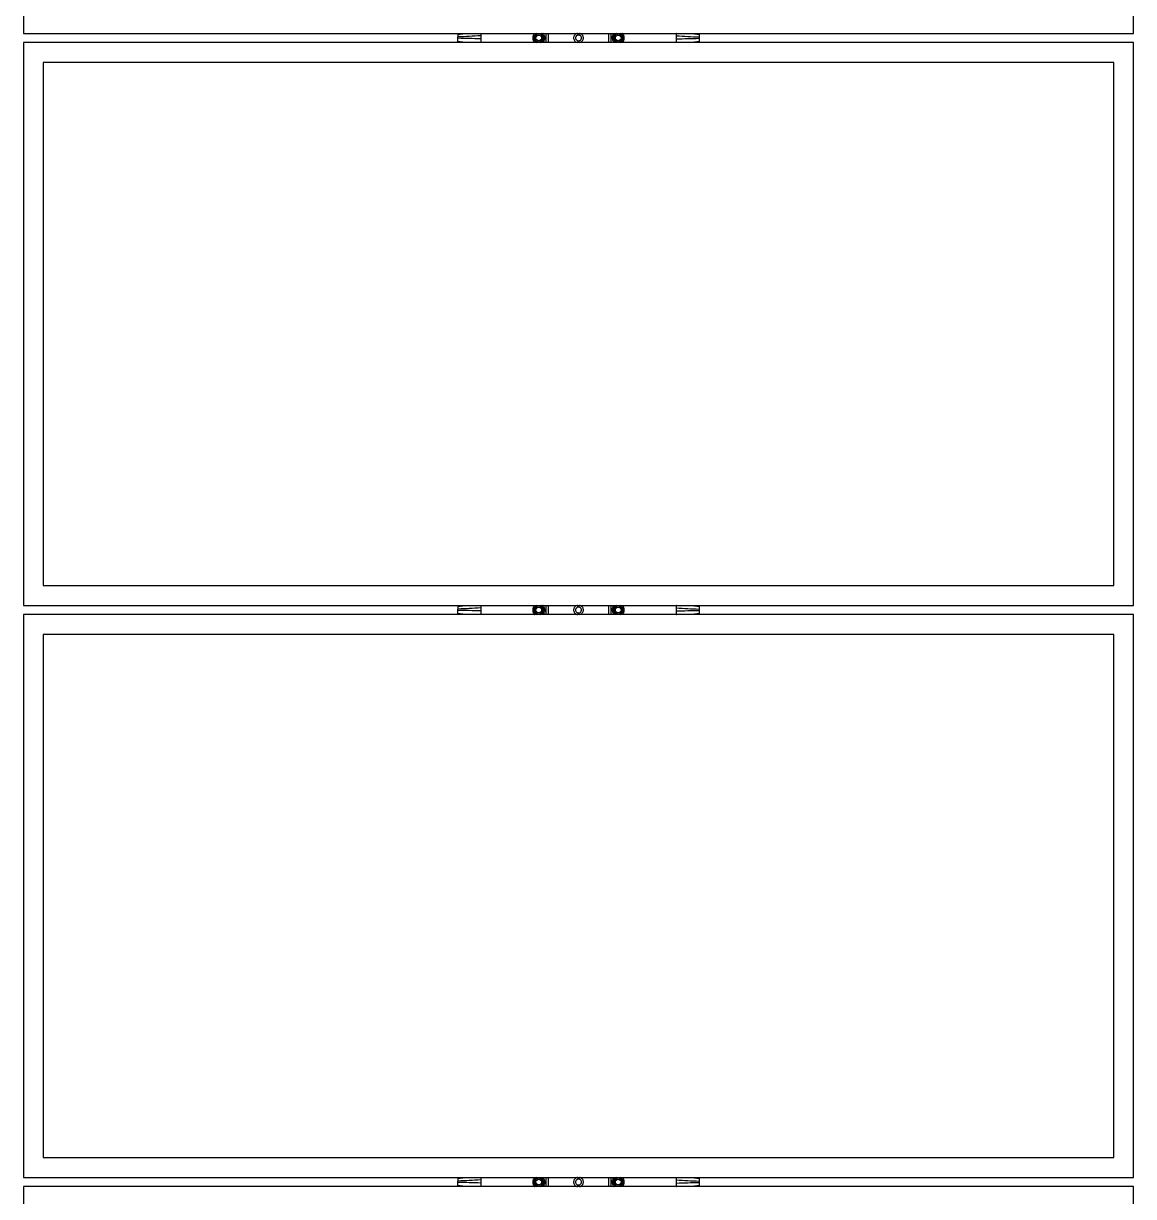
# Model space of a CAD drawing. Header units: inches. Extents: x -1851 to 6314, y -1304 to 4687.
# Drawn here: x -1610.6 to -1521.1, y 761.6 to 856.2 of the extents above; entities that cross this region are included whole.
import ezdxf

# ---------------------------------------------------------------- set-up
doc = ezdxf.new("R2010")
doc.units = ezdxf.units.IN
doc.header["$MEASUREMENT"] = 0
doc.layers.add('E-ARRY-TABL', color=9, linetype='Continuous')

msp = doc.modelspace()

# ---------------------------------------------------------------- linework, layer by layer
at = {"layer": 'E-ARRY-TABL'}
for p, q in [((-1610.63001, 900.83299), (-1610.63001, 855.42219)), ((-1521.09018, 855.42219), (-1521.09018, 900.83299)), ((-1610.63001, 855.42219), (-1521.09018, 855.42219)), ((-1575.58771, 855.34257), (-1575.00166, 855.42219)), ((-1569.39852, 855.41422), (-1569.38976, 855.42219)), ((-1569.02384, 855.42219), (-1568.89526, 855.34758)), ((-1568.88596, 855.42219), (-1568.85999, 855.40836)), ((-1562.98737, 855.41642), (-1562.98098, 855.42219)), ((-1556.71853, 855.42219), (-1556.13248, 855.34257)), ((-1610.63001, 854.68976), (-1610.63001, 809.27897)), ((-1521.09018, 854.68976), (-1610.63001, 854.68976)), ((-1575.00094, 854.68976), (-1575.58771, 854.76939)), ((-1568.73045, 854.69774), (-1568.73921, 854.68976)), ((-1562.83424, 854.68976), (-1562.86252, 854.70496)), ((-1562.69831, 854.68976), (-1562.82685, 854.7655)), ((-1562.32405, 854.69554), (-1562.33043, 854.68976)), ((-1556.13248, 854.76939), (-1556.71926, 854.68976)), ((-1521.09018, 809.27897), (-1521.09018, 854.68976)), ((-1609.02781, 853.08757), (-1609.02781, 810.88117)), ((-1522.69238, 853.08757), (-1609.02781, 853.08757)), ((-1522.69238, 810.88117), (-1522.69238, 853.08757)), ((-1609.02781, 810.88117), (-1522.69238, 810.88117)), ((-1610.63001, 809.27897), (-1521.09018, 809.27897)), ((-1575.58771, 809.19934), (-1575.00166, 809.27897)), ((-1569.39852, 809.271), (-1569.38976, 809.27897)), ((-1569.02384, 809.27897), (-1568.89526, 809.20436)), ((-1568.88596, 809.27897), (-1568.85999, 809.26513)), ((-1562.98737, 809.2732), (-1562.98098, 809.27897)), ((-1556.71853, 809.27897), (-1556.13248, 809.19934)), ((-1610.63001, 808.54654), (-1610.63001, 763.13575)), ((-1521.09018, 808.54654), (-1610.63001, 808.54654)), ((-1575.00094, 808.54654), (-1575.58771, 808.62617)), ((-1568.73045, 808.55451), (-1568.73921, 808.54654)), ((-1562.83424, 808.54654), (-1562.86252, 808.56174)), ((-1562.69831, 808.54654), (-1562.82685, 808.62228)), ((-1562.32405, 808.55231), (-1562.33043, 808.54654)), ((-1556.13248, 808.62617), (-1556.71926, 808.54654)), ((-1521.09018, 763.13575), (-1521.09018, 808.54654)), ((-1522.69238, 806.94434), (-1609.02781, 806.94434)), ((-1609.02781, 806.94434), (-1609.02781, 764.73794)), ((-1522.69238, 764.73794), (-1522.69238, 806.94434)), ((-1609.02781, 764.73794), (-1522.69238, 764.73794)), ((-1610.63001, 763.13575), (-1521.09018, 763.13575)), ((-1575.58771, 763.05612), (-1575.00166, 763.13575)), ((-1569.39852, 763.12777), (-1569.38976, 763.13575)), ((-1569.02384, 763.13575), (-1568.89526, 763.06114)), ((-1568.88596, 763.13575), (-1568.85999, 763.12191)), ((-1562.98737, 763.12998), (-1562.98098, 763.13575)), ((-1556.71853, 763.13575), (-1556.13248, 763.05612)), ((-1521.09018, 762.40332), (-1610.63001, 762.40332)), ((-1610.63001, 762.40332), (-1610.63001, 716.99253)), ((-1575.00094, 762.40332), (-1575.58771, 762.48294)), ((-1568.73045, 762.41129), (-1568.73921, 762.40332)), ((-1562.83424, 762.40332), (-1562.86252, 762.41852)), ((-1562.69831, 762.40332), (-1562.82685, 762.47906)), ((-1562.32405, 762.40909), (-1562.33043, 762.40332)), ((-1556.13248, 762.48294), (-1556.71926, 762.40332)), ((-1521.09018, 716.99253), (-1521.09018, 762.40332))]:
    msp.add_line(p, q, dxfattribs=at)
for centre, radius in [((-1569.06449, 855.05598), 0.24051), ((-1569.06449, 855.05598), 0.22889), ((-1562.65571, 855.05598), 0.24051), ((-1562.65571, 855.05598), 0.22889), ((-1569.06449, 808.91276), 0.24051), ((-1569.06449, 808.91276), 0.22889), ((-1562.65571, 808.91276), 0.24051), ((-1562.65571, 808.91276), 0.22889), ((-1569.06449, 762.76953), 0.24051), ((-1569.06449, 762.76953), 0.22889), ((-1562.65571, 762.76953), 0.24051), ((-1562.65571, 762.76953), 0.22889)]:
    msp.add_circle(centre, radius, dxfattribs=at)
for centre, radius, start, end in [((-1569.06449, 855.05598), 0.40742, 115.9892336, 244.0107664), ((-1569.06449, 855.05598), 0.48981, 132.9975613, 144.2475613), ((-1569.06449, 855.05598), 0.33715, 59.8725613, 119.8725613), ((-1569.06449, 855.05598), 0.40742, 295.9892336, 59.8725613), ((-1569.06449, 855.05598), 0.48981, 42.9975613, 48.3883908), ((-1569.06449, 855.05598), 0.48981, 31.7475613, 42.9975613), ((-1562.65571, 855.05598), 0.40742, 115.9892336, 239.4934959), ((-1562.65571, 855.05598), 0.48981, 132.6184959, 143.8684959), ((-1562.65571, 855.05598), 0.33715, 59.4934959, 119.4934959), ((-1562.65571, 855.05598), 0.40742, 295.9892336, 64.0107664), ((-1562.65571, 855.05598), 0.48981, 42.6184959, 48.3883908), ((-1562.65571, 855.05598), 0.48981, 31.3684959, 42.6184959), ((-1569.06449, 855.05598), 0.48981, 177.9975613, 189.2475613), ((-1569.06449, 855.05598), 0.48981, 166.7475613, 177.9975613), ((-1569.06449, 855.05598), 0.48981, 189.2475613, 200.4975613), ((-1569.06449, 855.05598), 0.48981, 155.4975613, 166.7475613), ((-1569.06449, 855.05598), 0.48981, 200.4975613, 211.7475613), ((-1569.06449, 855.05598), 0.48981, 144.2475613, 155.4975613), ((-1569.06449, 855.05598), 0.48981, 211.7475613, 222.9975613), ((-1569.06449, 855.05598), 0.48981, 222.9975613, 228.3883908), ((-1569.06449, 855.05598), 0.33715, 119.8725613, 179.8725613), ((-1569.06449, 855.05598), 0.33715, 179.8725613, 239.8725613), ((-1569.06449, 855.05598), 0.33715, 239.8725613, 299.8725613), ((-1569.06449, 855.05598), 0.33715, 299.8725613, 359.8725613), ((-1569.06449, 855.05598), 0.33715, 359.8725613, 59.8725613), ((-1569.06449, 855.05598), 0.48981, 312.9975613, 324.2475613), ((-1569.06449, 855.05598), 0.48981, 324.2475613, 335.4975613), ((-1569.06449, 855.05598), 0.48981, 20.4975613, 31.7475613), ((-1569.06449, 855.05598), 0.48981, 335.4975613, 346.7475613), ((-1569.06449, 855.05598), 0.48981, 9.2475613, 20.4975613), ((-1569.06449, 855.05598), 0.48981, 346.7475613, 357.9975613), ((-1569.06449, 855.05598), 0.48981, 357.9975613, 9.2475613), ((-1562.65571, 855.05598), 0.48981, 177.6184959, 188.8684959), ((-1562.65571, 855.05598), 0.48981, 166.3684959, 177.6184959), ((-1562.65571, 855.05598), 0.48981, 188.8684959, 200.1184959), ((-1562.65571, 855.05598), 0.48981, 155.1184959, 166.3684959), ((-1562.65571, 855.05598), 0.48981, 200.1184959, 211.3684959), ((-1562.65571, 855.05598), 0.48981, 143.8684959, 155.1184959), ((-1562.65571, 855.05598), 0.48981, 211.3684959, 222.6184959), ((-1562.65571, 855.05598), 0.48981, 222.6184959, 228.3883908), ((-1562.65571, 855.05598), 0.33715, 179.4934959, 239.4934959), ((-1562.65571, 855.05598), 0.33715, 119.4934959, 179.4934959), ((-1562.65571, 855.05598), 0.33715, 239.4934959, 299.4934959), ((-1562.65571, 855.05598), 0.33715, 299.4934959, 359.4934959), ((-1562.65571, 855.05598), 0.33715, 359.4934959, 59.4934959), ((-1562.65571, 855.05598), 0.48981, 312.6184959, 323.8684959), ((-1562.65571, 855.05598), 0.48981, 323.8684959, 335.1184959), ((-1562.65571, 855.05598), 0.48981, 20.1184959, 31.3684959), ((-1562.65571, 855.05598), 0.48981, 335.1184959, 346.3684959), ((-1562.65571, 855.05598), 0.48981, 8.8684959, 20.1184959), ((-1562.65571, 855.05598), 0.48981, 346.3684959, 357.6184959), ((-1562.65571, 855.05598), 0.48981, 357.6184959, 8.8684959), ((-1569.06449, 808.91276), 0.48981, 166.7475613, 177.9975613), ((-1569.06449, 808.91276), 0.48981, 155.4975613, 166.7475613), ((-1569.06449, 808.91276), 0.48981, 144.2475613, 155.4975613), ((-1569.06449, 808.91276), 0.40742, 115.9892336, 244.0107664), ((-1569.06449, 808.91276), 0.48981, 132.9975613, 144.2475613), ((-1569.06449, 808.91276), 0.33715, 119.8725613, 179.8725613), ((-1569.06449, 808.91276), 0.33715, 59.8725613, 119.8725613), ((-1569.06449, 808.91276), 0.33715, 359.8725613, 59.8725613), ((-1569.06449, 808.91276), 0.40742, 295.9892336, 59.8725613), ((-1569.06449, 808.91276), 0.48981, 42.9975613, 48.3883908), ((-1569.06449, 808.91276), 0.48981, 31.7475613, 42.9975613), ((-1569.06449, 808.91276), 0.48981, 20.4975613, 31.7475613), ((-1569.06449, 808.91276), 0.48981, 9.2475613, 20.4975613), ((-1562.65571, 808.91276), 0.48981, 166.3684959, 177.6184959), ((-1562.65571, 808.91276), 0.48981, 155.1184959, 166.3684959), ((-1562.65571, 808.91276), 0.48981, 143.8684959, 155.1184959), ((-1562.65571, 808.91276), 0.40742, 115.9892336, 239.4934959), ((-1562.65571, 808.91276), 0.48981, 132.6184959, 143.8684959), ((-1562.65571, 808.91276), 0.33715, 119.4934959, 179.4934959), ((-1562.65571, 808.91276), 0.33715, 59.4934959, 119.4934959), ((-1562.65571, 808.91276), 0.33715, 359.4934959, 59.4934959), ((-1562.65571, 808.91276), 0.40742, 295.9892336, 64.0107664), ((-1562.65571, 808.91276), 0.48981, 42.6184959, 48.3883908), ((-1562.65571, 808.91276), 0.48981, 31.3684959, 42.6184959), ((-1562.65571, 808.91276), 0.48981, 20.1184959, 31.3684959), ((-1562.65571, 808.91276), 0.48981, 8.8684959, 20.1184959), ((-1569.06449, 808.91276), 0.48981, 177.9975613, 189.2475613), ((-1569.06449, 808.91276), 0.48981, 189.2475613, 200.4975613), ((-1569.06449, 808.91276), 0.48981, 200.4975613, 211.7475613), ((-1569.06449, 808.91276), 0.48981, 211.7475613, 222.9975613), ((-1569.06449, 808.91276), 0.48981, 222.9975613, 228.3883908), ((-1569.06449, 808.91276), 0.33715, 179.8725613, 239.8725613), ((-1569.06449, 808.91276), 0.33715, 239.8725613, 299.8725613), ((-1569.06449, 808.91276), 0.33715, 299.8725613, 359.8725613), ((-1569.06449, 808.91276), 0.48981, 312.9975613, 324.2475613), ((-1569.06449, 808.91276), 0.48981, 324.2475613, 335.4975613), ((-1569.06449, 808.91276), 0.48981, 335.4975613, 346.7475613), ((-1569.06449, 808.91276), 0.48981, 346.7475613, 357.9975613), ((-1569.06449, 808.91276), 0.48981, 357.9975613, 9.2475613), ((-1562.65571, 808.91276), 0.48981, 177.6184959, 188.8684959), ((-1562.65571, 808.91276), 0.48981, 188.8684959, 200.1184959), ((-1562.65571, 808.91276), 0.48981, 200.1184959, 211.3684959), ((-1562.65571, 808.91276), 0.48981, 211.3684959, 222.6184959), ((-1562.65571, 808.91276), 0.48981, 222.6184959, 228.3883908), ((-1562.65571, 808.91276), 0.33715, 179.4934959, 239.4934959), ((-1562.65571, 808.91276), 0.33715, 239.4934959, 299.4934959), ((-1562.65571, 808.91276), 0.33715, 299.4934959, 359.4934959), ((-1562.65571, 808.91276), 0.48981, 312.6184959, 323.8684959), ((-1562.65571, 808.91276), 0.48981, 323.8684959, 335.1184959), ((-1562.65571, 808.91276), 0.48981, 335.1184959, 346.3684959), ((-1562.65571, 808.91276), 0.48981, 346.3684959, 357.6184959), ((-1562.65571, 808.91276), 0.48981, 357.6184959, 8.8684959), ((-1569.06449, 762.76953), 0.48981, 177.9975613, 189.2475613), ((-1569.06449, 762.76953), 0.48981, 166.7475613, 177.9975613), ((-1569.06449, 762.76953), 0.48981, 189.2475613, 200.4975613), ((-1569.06449, 762.76953), 0.48981, 155.4975613, 166.7475613), ((-1569.06449, 762.76953), 0.48981, 144.2475613, 155.4975613), ((-1569.06449, 762.76953), 0.40742, 115.9892336, 244.0107664), ((-1569.06449, 762.76953), 0.48981, 132.9975613, 144.2475613), ((-1569.06449, 762.76953), 0.33715, 119.8725613, 179.8725613), ((-1569.06449, 762.76953), 0.33715, 179.8725613, 239.8725613), ((-1569.06449, 762.76953), 0.33715, 59.8725613, 119.8725613), ((-1569.06449, 762.76953), 0.33715, 299.8725613, 359.8725613), ((-1569.06449, 762.76953), 0.33715, 359.8725613, 59.8725613), ((-1569.06449, 762.76953), 0.40742, 295.9892336, 59.8725613), ((-1569.06449, 762.76953), 0.48981, 42.9975613, 48.3883908), ((-1569.06449, 762.76953), 0.48981, 31.7475613, 42.9975613), ((-1569.06449, 762.76953), 0.48981, 20.4975613, 31.7475613), ((-1569.06449, 762.76953), 0.48981, 335.4975613, 346.7475613), ((-1569.06449, 762.76953), 0.48981, 9.2475613, 20.4975613), ((-1569.06449, 762.76953), 0.48981, 346.7475613, 357.9975613), ((-1569.06449, 762.76953), 0.48981, 357.9975613, 9.2475613), ((-1562.65571, 762.76953), 0.48981, 177.6184959, 188.8684959), ((-1562.65571, 762.76953), 0.48981, 166.3684959, 177.6184959), ((-1562.65571, 762.76953), 0.48981, 188.8684959, 200.1184959), ((-1562.65571, 762.76953), 0.48981, 155.1184959, 166.3684959), ((-1562.65571, 762.76953), 0.48981, 143.8684959, 155.1184959), ((-1562.65571, 762.76953), 0.40742, 115.9892336, 239.4934959), ((-1562.65571, 762.76953), 0.48981, 132.6184959, 143.8684959), ((-1562.65571, 762.76953), 0.33715, 179.4934959, 239.4934959), ((-1562.65571, 762.76953), 0.33715, 119.4934959, 179.4934959), ((-1562.65571, 762.76953), 0.33715, 59.4934959, 119.4934959), ((-1562.65571, 762.76953), 0.33715, 299.4934959, 359.4934959), ((-1562.65571, 762.76953), 0.33715, 359.4934959, 59.4934959), ((-1562.65571, 762.76953), 0.40742, 295.9892336, 64.0107664), ((-1562.65571, 762.76953), 0.48981, 42.6184959, 48.3883908), ((-1562.65571, 762.76953), 0.48981, 31.3684959, 42.6184959), ((-1562.65571, 762.76953), 0.48981, 20.1184959, 31.3684959), ((-1562.65571, 762.76953), 0.48981, 335.1184959, 346.3684959), ((-1562.65571, 762.76953), 0.48981, 8.8684959, 20.1184959), ((-1562.65571, 762.76953), 0.48981, 346.3684959, 357.6184959), ((-1562.65571, 762.76953), 0.48981, 357.6184959, 8.8684959), ((-1569.06449, 762.76953), 0.48981, 200.4975613, 211.7475613), ((-1569.06449, 762.76953), 0.48981, 211.7475613, 222.9975613), ((-1569.06449, 762.76953), 0.48981, 222.9975613, 228.3883908), ((-1569.06449, 762.76953), 0.33715, 239.8725613, 299.8725613), ((-1569.06449, 762.76953), 0.48981, 312.9975613, 324.2475613), ((-1569.06449, 762.76953), 0.48981, 324.2475613, 335.4975613), ((-1562.65571, 762.76953), 0.48981, 200.1184959, 211.3684959), ((-1562.65571, 762.76953), 0.48981, 211.3684959, 222.6184959), ((-1562.65571, 762.76953), 0.48981, 222.6184959, 228.3883908), ((-1562.65571, 762.76953), 0.33715, 239.4934959, 299.4934959), ((-1562.65571, 762.76953), 0.48981, 312.6184959, 323.8684959), ((-1562.65571, 762.76953), 0.48981, 323.8684959, 335.1184959)]:
    msp.add_arc(centre, radius, start, end, dxfattribs=at)
for points, knots in [([(-1575.58771, 855.42219), (-1575.58771, 855.41372), (-1575.58771, 855.37205), (-1575.58771, 855.35564), (-1575.58771, 855.34257)], [0, 0, 0, 0, 0.20325176, 1, 1, 1, 1]), ([(-1573.75188, 855.42219), (-1573.75153, 855.40969), (-1573.75074, 855.3814), (-1573.74997, 855.31616), (-1573.74983, 855.25961), (-1573.74976, 855.23151)], [0, 0, 0, 0, 0.28487701, 0.64472297, 1, 1, 1, 1]), ([(-1569.23241, 855.34833), (-1569.22841, 855.35063), (-1569.18499, 855.37557), (-1569.14244, 855.40001), (-1569.10382, 855.42219)], [0, 0, 0, 0, 0.09219659, 1, 1, 1, 1]), ([(-1568.49704, 855.42219), (-1568.49683, 855.39364), (-1568.49497, 855.14951), (-1568.4963, 854.90536), (-1568.49748, 854.68976)], [0, 0, 0, 0, 0.11695965, 1, 1, 1, 1]), ([(-1568.26877, 854.68976), (-1568.26796, 854.90583), (-1568.26704, 855.14998), (-1568.26851, 855.39411), (-1568.26868, 855.42219)], [0, 0, 0, 0, 0.88496735, 1, 1, 1, 1]), ([(-1565.93122, 855.42219), (-1565.95079, 855.41995), (-1566.01386, 855.41273), (-1566.10891, 855.35735), (-1566.20022, 855.26399), (-1566.25323, 855.14405), (-1566.26156, 855.01472), (-1566.22461, 854.89024), (-1566.14679, 854.78601), (-1566.047, 854.7135), (-1565.97101, 854.69694), (-1565.93808, 854.68976)], [0, 0, 0, 0, 0.05546714, 0.17874011, 0.30106824, 0.42207478, 0.54148605, 0.66055055, 0.78149386, 0.90531594, 1, 1, 1, 1]), ([(-1565.46641, 855.01326), (-1565.46572, 855.05566), (-1565.46434, 855.14076), (-1565.5184, 855.26064), (-1565.60776, 855.35494), (-1565.70401, 855.41197), (-1565.76883, 855.4197), (-1565.78971, 855.42219)], [0, 0, 0, 0, 0.21832836, 0.43818827, 0.66225644, 0.89122321, 1, 1, 1, 1]), ([(-1563.45156, 855.42219), (-1563.45224, 855.20288), (-1563.45299, 854.95873), (-1563.45172, 854.7146), (-1563.45159, 854.68976)], [0, 0, 0, 0, 0.89827738, 1, 1, 1, 1]), ([(-1563.22317, 854.68976), (-1563.22336, 854.7151), (-1563.22524, 854.95923), (-1563.2239, 855.20338), (-1563.2227, 855.42219)], [0, 0, 0, 0, 0.10376783, 1, 1, 1, 1]), ([(-1562.82169, 855.34944), (-1562.81767, 855.35171), (-1562.77424, 855.37627), (-1562.73168, 855.40035), (-1562.69306, 855.42219)], [0, 0, 0, 0, 0.09251655, 1, 1, 1, 1]), ([(-1562.6131, 855.42219), (-1562.5842, 855.40516), (-1562.54184, 855.38021), (-1562.49837, 855.35459), (-1562.48456, 855.34646)], [0, 0, 0, 0, 0.68234647, 1, 1, 1, 1]), ([(-1557.96823, 855.42219), (-1557.96843, 855.41717), (-1557.96923, 855.39701), (-1557.97012, 855.33375), (-1557.97033, 855.26578), (-1557.97043, 855.23151)], [0, 0, 0, 0, 0.14153086, 0.56714468, 1, 1, 1, 1]), ([(-1556.13248, 855.34257), (-1556.13248, 855.35629), (-1556.13248, 855.37283), (-1556.13248, 855.415), (-1556.13248, 855.42219)], [0, 0, 0, 0, 0.82924583, 1, 1, 1, 1]), ([(-1575.58771, 855.34257), (-1575.58771, 855.32764), (-1575.58771, 855.29947), (-1575.58771, 855.26748), (-1575.58771, 855.24125), (-1575.58771, 855.1978), (-1575.58771, 855.15889), (-1575.58771, 855.13656), (-1575.58771, 855.13421)], [0, 0, 0, 0, 0.33678176, 0.63541447, 0.76243525, 0.8746394, 0.98681762, 1, 1, 1, 1]), ([(-1573.74976, 855.23151), (-1574.05585, 855.21114), (-1574.66796, 855.17039), (-1575.28115, 855.14627), (-1575.58771, 855.13421)], [0, 0, 0, 0, 0.50005003, 1, 1, 1, 1]), ([(-1575.58771, 855.02618), (-1575.58771, 855.0294), (-1575.58771, 855.03395), (-1575.58771, 855.04118), (-1575.58771, 855.04565), (-1575.58771, 855.04927), (-1575.58771, 855.05072), (-1575.58771, 855.05361), (-1575.58771, 855.05838), (-1575.58771, 855.06503), (-1575.58771, 855.0736), (-1575.58771, 855.08717), (-1575.58771, 855.10769), (-1575.58771, 855.12451), (-1575.58771, 855.13421)], [0, 0, 0, 0, 0.08879268, 0.12526657, 0.19819658, 0.21143495, 0.2246733, 0.23791163, 0.29086497, 0.35553149, 0.42020743, 0.52626341, 0.72662599, 1, 1, 1, 1]), ([(-1573.74998, 854.97754), (-1574.05615, 854.98828), (-1574.66843, 855.00975), (-1575.2813, 855.0207), (-1575.58771, 855.02618)], [0, 0, 0, 0, 0.5000369, 1, 1, 1, 1]), ([(-1575.58771, 854.76939), (-1575.58771, 854.77444), (-1575.58771, 854.80394), (-1575.58771, 854.83044), (-1575.58771, 854.87613), (-1575.58771, 854.91805), (-1575.58771, 854.96928), (-1575.58771, 855.00704), (-1575.58771, 855.02618)], [0, 0, 0, 0, 0.10440808, 0.6100925, 0.71322901, 0.81638141, 0.90695804, 1, 1, 1, 1]), ([(-1575.58771, 854.76939), (-1575.58771, 854.75567), (-1575.58771, 854.73913), (-1575.58771, 854.69696), (-1575.58771, 854.68976)], [0, 0, 0, 0, 0.82924583, 1, 1, 1, 1]), ([(-1573.74998, 854.97754), (-1573.74987, 854.949), (-1573.74964, 854.8876), (-1573.74994, 854.80175), (-1573.75069, 854.73129), (-1573.75153, 854.70218), (-1573.75189, 854.68976)], [0, 0, 0, 0, 0.23768233, 0.51129798, 0.79146028, 1, 1, 1, 1]), ([(-1573.74976, 855.23151), (-1573.74984, 855.1922), (-1573.74994, 855.1452), (-1573.75022, 855.08982), (-1573.75027, 855.06491), (-1573.75028, 855.04384), (-1573.75022, 855.02857), (-1573.75021, 855.0176), (-1573.75013, 855.00158), (-1573.75004, 854.98663), (-1573.74998, 854.97754)], [0, 0, 0, 0, 0.47390056, 0.56658419, 0.64609734, 0.76528998, 0.81285189, 0.82468891, 0.89350459, 1, 1, 1, 1]), ([(-1569.40207, 854.86208), (-1569.402, 854.89369), (-1569.40185, 854.95749), (-1569.40171, 855.02345), (-1569.40163, 855.05673)], [0, 0, 0, 0, 0.49545796, 1, 1, 1, 1]), ([(-1569.23371, 854.76438), (-1569.27787, 854.79), (-1569.33487, 854.82308), (-1569.38971, 854.8549), (-1569.40207, 854.86208)], [0, 0, 0, 0, 0.77461933, 1, 1, 1, 1]), ([(-1569.40163, 855.05673), (-1569.40162, 855.06134), (-1569.40148, 855.12708), (-1569.40133, 855.19149), (-1569.4012, 855.25138)], [0, 0, 0, 0, 0.07022032, 1, 1, 1, 1]), ([(-1569.4012, 855.25138), (-1569.37379, 855.26713), (-1569.31846, 855.2989), (-1569.26127, 855.33176), (-1569.23241, 855.34833)], [0, 0, 0, 0, 0.49545796, 1, 1, 1, 1]), ([(-1569.10514, 854.68976), (-1569.134, 854.70651), (-1569.17637, 854.7311), (-1569.21985, 854.75633), (-1569.23371, 854.76438)], [0, 0, 0, 0, 0.68117419, 1, 1, 1, 1]), ([(-1568.89656, 854.76363), (-1568.90057, 854.76133), (-1568.94398, 854.73639), (-1568.98653, 854.71195), (-1569.02516, 854.68976)], [0, 0, 0, 0, 0.09219659, 1, 1, 1, 1]), ([(-1568.72777, 854.86058), (-1568.75519, 854.84483), (-1568.81051, 854.81305), (-1568.86771, 854.7802), (-1568.89656, 854.76363)], [0, 0, 0, 0, 0.49545796, 1, 1, 1, 1]), ([(-1568.89526, 855.34758), (-1568.88141, 855.33954), (-1568.82444, 855.30648), (-1568.76892, 855.27426), (-1568.72691, 855.24988)], [0, 0, 0, 0, 0.24316571, 1, 1, 1, 1]), ([(-1568.72734, 855.05523), (-1568.72735, 855.05061), (-1568.7275, 854.98488), (-1568.72764, 854.92047), (-1568.72777, 854.86058)], [0, 0, 0, 0, 0.07022032, 1, 1, 1, 1]), ([(-1568.72691, 855.24988), (-1568.72698, 855.21827), (-1568.72712, 855.15446), (-1568.72727, 855.08851), (-1568.72734, 855.05523)], [0, 0, 0, 0, 0.49545796, 1, 1, 1, 1]), ([(-1565.62837, 855.10821), (-1565.62502, 855.08175), (-1565.61934, 855.03694), (-1565.63673, 854.96662), (-1565.67217, 854.9033), (-1565.733, 854.85004), (-1565.8078, 854.81966), (-1565.88886, 854.8156), (-1565.96685, 854.83869), (-1566.03253, 854.88613), (-1566.07876, 854.95227), (-1566.10075, 855.0301), (-1566.09585, 855.1111), (-1566.07473, 855.16116), (-1566.04616, 855.20601), (-1566.00991, 855.24609), (-1565.93911, 855.28472), (-1565.85923, 855.29805), (-1565.77899, 855.28414), (-1565.70856, 855.24441), (-1565.65351, 855.18425), (-1565.63674, 855.13351), (-1565.62837, 855.10821)], [0, 0, 0, 0, 0.05318276, 0.09005186, 0.14393099, 0.19750813, 0.25069383, 0.30399741, 0.357752, 0.41158851, 0.46500708, 0.51815786, 0.57160806, 0.62534802, 0.6254612, 0.67918991, 0.73247166, 0.7856688, 0.83927645, 0.89315627, 0.94674062, 1, 1, 1, 1]), ([(-1565.76795, 854.68976), (-1565.72811, 854.70215), (-1565.64654, 854.72753), (-1565.54799, 854.81304), (-1565.4857, 854.91331), (-1565.47196, 854.98448), (-1565.46641, 855.01326)], [0, 0, 0, 0, 0.26374459, 0.54015918, 0.81403697, 1, 1, 1, 1]), ([(-1562.99456, 854.86431), (-1562.99428, 854.89593), (-1562.99372, 854.95973), (-1562.99313, 855.02568), (-1562.99284, 855.05896)], [0, 0, 0, 0, 0.49545796, 1, 1, 1, 1]), ([(-1562.82685, 854.7655), (-1562.84065, 854.77363), (-1562.89741, 854.80707), (-1562.95271, 854.83965), (-1562.99456, 854.86431)], [0, 0, 0, 0, 0.24316571, 1, 1, 1, 1]), ([(-1562.99284, 855.05896), (-1562.9928, 855.06357), (-1562.99222, 855.1293), (-1562.99165, 855.19372), (-1562.99112, 855.2536)], [0, 0, 0, 0, 0.07022032, 1, 1, 1, 1]), ([(-1562.99112, 855.2536), (-1562.9636, 855.26917), (-1562.90807, 855.30058), (-1562.85066, 855.33305), (-1562.82169, 855.34944)], [0, 0, 0, 0, 0.49545796, 1, 1, 1, 1]), ([(-1562.48972, 854.76252), (-1562.49374, 854.76025), (-1562.53717, 854.73568), (-1562.57973, 854.71161), (-1562.61835, 854.68976)], [0, 0, 0, 0, 0.09251655, 1, 1, 1, 1]), ([(-1562.32029, 854.85835), (-1562.34781, 854.84279), (-1562.40334, 854.81138), (-1562.46075, 854.77891), (-1562.48972, 854.76252)], [0, 0, 0, 0, 0.49545796, 1, 1, 1, 1]), ([(-1562.48456, 855.34646), (-1562.44057, 855.32054), (-1562.38379, 855.28708), (-1562.32916, 855.2549), (-1562.31685, 855.24764)], [0, 0, 0, 0, 0.77461933, 1, 1, 1, 1]), ([(-1562.31857, 855.053), (-1562.31861, 855.04838), (-1562.31919, 854.98265), (-1562.31976, 854.91824), (-1562.32029, 854.85835)], [0, 0, 0, 0, 0.07022032, 1, 1, 1, 1]), ([(-1562.31685, 855.24764), (-1562.31713, 855.21603), (-1562.31769, 855.15223), (-1562.31828, 855.08628), (-1562.31857, 855.053)], [0, 0, 0, 0, 0.49545796, 1, 1, 1, 1]), ([(-1557.97021, 854.97754), (-1557.97033, 854.94451), (-1557.97058, 854.87338), (-1557.97008, 854.77892), (-1557.96924, 854.7149), (-1557.96844, 854.69478), (-1557.96824, 854.68976)], [0, 0, 0, 0, 0.27287863, 0.58761891, 0.89709364, 1, 1, 1, 1]), ([(-1557.97043, 855.23151), (-1557.97035, 855.1922), (-1557.97025, 855.1452), (-1557.96997, 855.08982), (-1557.96992, 855.06491), (-1557.96991, 855.04384), (-1557.96998, 855.02857), (-1557.96998, 855.0176), (-1557.97007, 855.00158), (-1557.97016, 854.98663), (-1557.97021, 854.97754)], [0, 0, 0, 0, 0.47390056, 0.56658419, 0.64609734, 0.76528998, 0.81285189, 0.82468891, 0.89350459, 1, 1, 1, 1]), ([(-1557.97043, 855.23151), (-1557.66434, 855.21114), (-1557.05223, 855.17039), (-1556.43904, 855.14627), (-1556.13248, 855.13421)], [0, 0, 0, 0, 0.50005003, 1, 1, 1, 1]), ([(-1557.97021, 854.97754), (-1557.66405, 854.98828), (-1557.05176, 855.00975), (-1556.43889, 855.0207), (-1556.13248, 855.02618)], [0, 0, 0, 0, 0.5000369, 1, 1, 1, 1]), ([(-1556.13248, 855.34257), (-1556.13248, 855.3275), (-1556.13248, 855.29768), (-1556.13248, 855.26869), (-1556.13248, 855.2341), (-1556.13248, 855.18806), (-1556.13248, 855.1514), (-1556.13248, 855.13421)], [0, 0, 0, 0, 0.33226531, 0.65749152, 0.78830451, 0.90070504, 1, 1, 1, 1]), ([(-1556.13248, 855.13421), (-1556.13248, 855.12089), (-1556.13248, 855.10242), (-1556.13248, 855.08209), (-1556.13248, 855.0741), (-1556.13248, 855.06612), (-1556.13248, 855.05881), (-1556.13248, 855.05216), (-1556.13248, 855.05049), (-1556.13248, 855.04817), (-1556.13248, 855.04518), (-1556.13248, 855.03986), (-1556.13248, 855.03352), (-1556.13248, 855.02852), (-1556.13248, 855.02618)], [0, 0, 0, 0, 0.37846039, 0.52505981, 0.56152037, 0.59798215, 0.74387586, 0.76219315, 0.78042261, 0.78953734, 0.82599699, 0.8624566, 0.93540184, 1, 1, 1, 1]), ([(-1556.13248, 855.02618), (-1556.13248, 855.00748), (-1556.13248, 854.96756), (-1556.13248, 854.91461), (-1556.13248, 854.87116), (-1556.13248, 854.8442), (-1556.13248, 854.81247), (-1556.13248, 854.78414), (-1556.13248, 854.76939)], [0, 0, 0, 0, 0.0909871, 0.19422226, 0.29748069, 0.41285151, 0.69427365, 1, 1, 1, 1]), ([(-1556.13248, 854.68976), (-1556.13248, 854.69823), (-1556.13248, 854.73991), (-1556.13248, 854.75632), (-1556.13248, 854.76939)], [0, 0, 0, 0, 0.20325176, 1, 1, 1, 1]), ([(-1575.58771, 809.27897), (-1575.58771, 809.2705), (-1575.58771, 809.22882), (-1575.58771, 809.21242), (-1575.58771, 809.19934)], [0, 0, 0, 0, 0.20325176, 1, 1, 1, 1]), ([(-1575.58771, 809.19934), (-1575.58771, 809.18441), (-1575.58771, 809.15625), (-1575.58771, 809.12426), (-1575.58771, 809.09803), (-1575.58771, 809.05458), (-1575.58771, 809.01567), (-1575.58771, 808.99334), (-1575.58771, 808.99099)], [0, 0, 0, 0, 0.33678176, 0.63541447, 0.76243525, 0.8746394, 0.98681762, 1, 1, 1, 1]), ([(-1573.74976, 809.08829), (-1574.05585, 809.06791), (-1574.66796, 809.02717), (-1575.28115, 809.00305), (-1575.58771, 808.99099)], [0, 0, 0, 0, 0.50005003, 1, 1, 1, 1]), ([(-1573.75188, 809.27897), (-1573.75153, 809.26647), (-1573.75074, 809.23818), (-1573.74997, 809.17294), (-1573.74983, 809.11638), (-1573.74976, 809.08829)], [0, 0, 0, 0, 0.28487701, 0.64472297, 1, 1, 1, 1]), ([(-1573.74976, 809.08829), (-1573.74984, 809.04898), (-1573.74994, 809.00198), (-1573.75022, 808.9466), (-1573.75027, 808.92169), (-1573.75028, 808.90062), (-1573.75022, 808.88534), (-1573.75021, 808.87438), (-1573.75013, 808.85836), (-1573.75004, 808.84341), (-1573.74998, 808.83432)], [0, 0, 0, 0, 0.47390056, 0.56658419, 0.64609734, 0.76528998, 0.81285189, 0.82468891, 0.89350459, 1, 1, 1, 1]), ([(-1569.40163, 808.91351), (-1569.40162, 808.91812), (-1569.40148, 808.98385), (-1569.40133, 809.04827), (-1569.4012, 809.10816)], [0, 0, 0, 0, 0.07022032, 1, 1, 1, 1]), ([(-1569.4012, 809.10816), (-1569.37379, 809.1239), (-1569.31846, 809.15568), (-1569.26127, 809.18853), (-1569.23241, 809.20511)], [0, 0, 0, 0, 0.49545796, 1, 1, 1, 1]), ([(-1569.23241, 809.20511), (-1569.22841, 809.20741), (-1569.18499, 809.23235), (-1569.14244, 809.25679), (-1569.10382, 809.27897)], [0, 0, 0, 0, 0.09219659, 1, 1, 1, 1]), ([(-1568.89526, 809.20436), (-1568.88141, 809.19632), (-1568.82444, 809.16326), (-1568.76892, 809.13104), (-1568.72691, 809.10666)], [0, 0, 0, 0, 0.24316571, 1, 1, 1, 1]), ([(-1568.72691, 809.10666), (-1568.72698, 809.07505), (-1568.72712, 809.01124), (-1568.72727, 808.94528), (-1568.72734, 808.91201)], [0, 0, 0, 0, 0.49545796, 1, 1, 1, 1]), ([(-1568.49704, 809.27897), (-1568.49683, 809.25042), (-1568.49497, 809.00629), (-1568.4963, 808.76214), (-1568.49748, 808.54654)], [0, 0, 0, 0, 0.11695965, 1, 1, 1, 1]), ([(-1568.26877, 808.54654), (-1568.26796, 808.7626), (-1568.26704, 809.00675), (-1568.26851, 809.25089), (-1568.26868, 809.27897)], [0, 0, 0, 0, 0.88496735, 1, 1, 1, 1]), ([(-1565.93122, 809.27897), (-1565.95079, 809.27673), (-1566.01386, 809.2695), (-1566.10891, 809.21413), (-1566.20022, 809.12076), (-1566.25323, 809.00083), (-1566.26156, 808.8715), (-1566.22461, 808.74701), (-1566.14679, 808.64278), (-1566.047, 808.57027), (-1565.97101, 808.55371), (-1565.93808, 808.54654)], [0, 0, 0, 0, 0.05546714, 0.17874011, 0.30106824, 0.42207478, 0.54148605, 0.66055055, 0.78149386, 0.90531594, 1, 1, 1, 1]), ([(-1565.62837, 808.96499), (-1565.62502, 808.93853), (-1565.61934, 808.89372), (-1565.63673, 808.8234), (-1565.67217, 808.76008), (-1565.733, 808.70682), (-1565.8078, 808.67644), (-1565.88886, 808.67238), (-1565.96685, 808.69547), (-1566.03253, 808.74291), (-1566.07876, 808.80905), (-1566.10075, 808.88688), (-1566.09585, 808.96788), (-1566.07473, 809.01794), (-1566.04616, 809.06279), (-1566.00991, 809.10287), (-1565.93911, 809.1415), (-1565.85923, 809.15482), (-1565.77899, 809.14092), (-1565.70856, 809.10119), (-1565.65351, 809.04103), (-1565.63674, 808.99028), (-1565.62837, 808.96499)], [0, 0, 0, 0, 0.05318276, 0.09005186, 0.14393099, 0.19750813, 0.25069383, 0.30399741, 0.357752, 0.41158851, 0.46500708, 0.51815786, 0.57160806, 0.62534802, 0.6254612, 0.67918991, 0.73247166, 0.7856688, 0.83927645, 0.89315627, 0.94674062, 1, 1, 1, 1]), ([(-1565.46641, 808.87004), (-1565.46572, 808.91244), (-1565.46434, 808.99753), (-1565.5184, 809.11741), (-1565.60776, 809.21171), (-1565.70401, 809.26875), (-1565.76883, 809.27648), (-1565.78971, 809.27897)], [0, 0, 0, 0, 0.21832836, 0.43818827, 0.66225644, 0.89122321, 1, 1, 1, 1]), ([(-1563.45156, 809.27897), (-1563.45224, 809.05966), (-1563.45299, 808.81551), (-1563.45172, 808.57137), (-1563.45159, 808.54654)], [0, 0, 0, 0, 0.89827738, 1, 1, 1, 1]), ([(-1563.22317, 808.54654), (-1563.22336, 808.57187), (-1563.22524, 808.816), (-1563.2239, 809.06015), (-1563.2227, 809.27897)], [0, 0, 0, 0, 0.10376783, 1, 1, 1, 1]), ([(-1562.99284, 808.91574), (-1562.9928, 808.92035), (-1562.99222, 808.98608), (-1562.99165, 809.05049), (-1562.99112, 809.11038)], [0, 0, 0, 0, 0.07022032, 1, 1, 1, 1]), ([(-1562.99112, 809.11038), (-1562.9636, 809.12594), (-1562.90807, 809.15736), (-1562.85066, 809.18983), (-1562.82169, 809.20621)], [0, 0, 0, 0, 0.49545796, 1, 1, 1, 1]), ([(-1562.82169, 809.20621), (-1562.81767, 809.20849), (-1562.77424, 809.23305), (-1562.73168, 809.25713), (-1562.69306, 809.27897)], [0, 0, 0, 0, 0.09251655, 1, 1, 1, 1]), ([(-1562.6131, 809.27897), (-1562.5842, 809.26194), (-1562.54184, 809.23698), (-1562.49837, 809.21137), (-1562.48456, 809.20323)], [0, 0, 0, 0, 0.68234647, 1, 1, 1, 1]), ([(-1562.48456, 809.20323), (-1562.44057, 809.17732), (-1562.38379, 809.14386), (-1562.32916, 809.11167), (-1562.31685, 809.10442)], [0, 0, 0, 0, 0.77461933, 1, 1, 1, 1]), ([(-1562.31685, 809.10442), (-1562.31713, 809.07281), (-1562.31769, 809.00901), (-1562.31828, 808.94305), (-1562.31857, 808.90978)], [0, 0, 0, 0, 0.49545796, 1, 1, 1, 1]), ([(-1557.96823, 809.27897), (-1557.96843, 809.27394), (-1557.96923, 809.25379), (-1557.97012, 809.19053), (-1557.97033, 809.12256), (-1557.97043, 809.08829)], [0, 0, 0, 0, 0.14153086, 0.56714468, 1, 1, 1, 1]), ([(-1557.97043, 809.08829), (-1557.97035, 809.04898), (-1557.97025, 809.00198), (-1557.96997, 808.9466), (-1557.96992, 808.92169), (-1557.96991, 808.90062), (-1557.96998, 808.88534), (-1557.96998, 808.87438), (-1557.97007, 808.85836), (-1557.97016, 808.84341), (-1557.97021, 808.83432)], [0, 0, 0, 0, 0.47390056, 0.56658419, 0.64609734, 0.76528998, 0.81285189, 0.82468891, 0.89350459, 1, 1, 1, 1]), ([(-1557.97043, 809.08829), (-1557.66434, 809.06791), (-1557.05223, 809.02717), (-1556.43904, 809.00305), (-1556.13248, 808.99099)], [0, 0, 0, 0, 0.50005003, 1, 1, 1, 1]), ([(-1556.13248, 809.19934), (-1556.13248, 809.21306), (-1556.13248, 809.22961), (-1556.13248, 809.27177), (-1556.13248, 809.27897)], [0, 0, 0, 0, 0.82924583, 1, 1, 1, 1]), ([(-1556.13248, 809.19934), (-1556.13248, 809.18428), (-1556.13248, 809.15446), (-1556.13248, 809.12547), (-1556.13248, 809.09087), (-1556.13248, 809.04483), (-1556.13248, 809.00818), (-1556.13248, 808.99099)], [0, 0, 0, 0, 0.33226531, 0.65749152, 0.78830451, 0.90070504, 1, 1, 1, 1]), ([(-1575.58771, 808.88295), (-1575.58771, 808.88618), (-1575.58771, 808.89073), (-1575.58771, 808.89795), (-1575.58771, 808.90242), (-1575.58771, 808.90605), (-1575.58771, 808.90749), (-1575.58771, 808.91039), (-1575.58771, 808.91516), (-1575.58771, 808.9218), (-1575.58771, 808.93037), (-1575.58771, 808.94394), (-1575.58771, 808.96446), (-1575.58771, 808.98128), (-1575.58771, 808.99099)], [0, 0, 0, 0, 0.08879268, 0.12526657, 0.19819658, 0.21143495, 0.2246733, 0.23791163, 0.29086497, 0.35553149, 0.42020743, 0.52626341, 0.72662599, 1, 1, 1, 1]), ([(-1573.74998, 808.83432), (-1574.05615, 808.84505), (-1574.66843, 808.86652), (-1575.2813, 808.87748), (-1575.58771, 808.88295)], [0, 0, 0, 0, 0.5000369, 1, 1, 1, 1]), ([(-1575.58771, 808.62617), (-1575.58771, 808.63122), (-1575.58771, 808.66072), (-1575.58771, 808.68722), (-1575.58771, 808.73291), (-1575.58771, 808.77483), (-1575.58771, 808.82606), (-1575.58771, 808.86382), (-1575.58771, 808.88295)], [0, 0, 0, 0, 0.10440808, 0.6100925, 0.71322901, 0.81638141, 0.90695804, 1, 1, 1, 1]), ([(-1575.58771, 808.62617), (-1575.58771, 808.61245), (-1575.58771, 808.5959), (-1575.58771, 808.55374), (-1575.58771, 808.54654)], [0, 0, 0, 0, 0.82924583, 1, 1, 1, 1]), ([(-1573.74998, 808.83432), (-1573.74987, 808.80578), (-1573.74964, 808.74438), (-1573.74994, 808.65853), (-1573.75069, 808.58807), (-1573.75153, 808.55896), (-1573.75189, 808.54654)], [0, 0, 0, 0, 0.23768233, 0.51129798, 0.79146028, 1, 1, 1, 1]), ([(-1569.40207, 808.71885), (-1569.402, 808.75047), (-1569.40185, 808.81427), (-1569.40171, 808.88023), (-1569.40163, 808.91351)], [0, 0, 0, 0, 0.49545796, 1, 1, 1, 1]), ([(-1569.23371, 808.62115), (-1569.27787, 808.64678), (-1569.33487, 808.67986), (-1569.38971, 808.71168), (-1569.40207, 808.71885)], [0, 0, 0, 0, 0.77461933, 1, 1, 1, 1]), ([(-1569.10514, 808.54654), (-1569.134, 808.56329), (-1569.17637, 808.58788), (-1569.21985, 808.61311), (-1569.23371, 808.62115)], [0, 0, 0, 0, 0.68117419, 1, 1, 1, 1]), ([(-1568.89656, 808.6204), (-1568.90057, 808.6181), (-1568.94398, 808.59316), (-1568.98653, 808.56873), (-1569.02516, 808.54654)], [0, 0, 0, 0, 0.09219659, 1, 1, 1, 1]), ([(-1568.72777, 808.71735), (-1568.75519, 808.70161), (-1568.81051, 808.66983), (-1568.86771, 808.63698), (-1568.89656, 808.6204)], [0, 0, 0, 0, 0.49545796, 1, 1, 1, 1]), ([(-1568.72734, 808.91201), (-1568.72735, 808.90739), (-1568.7275, 808.84166), (-1568.72764, 808.77724), (-1568.72777, 808.71735)], [0, 0, 0, 0, 0.07022032, 1, 1, 1, 1]), ([(-1565.76795, 808.54654), (-1565.72811, 808.55893), (-1565.64654, 808.58431), (-1565.54799, 808.66982), (-1565.4857, 808.77009), (-1565.47196, 808.84126), (-1565.46641, 808.87004)], [0, 0, 0, 0, 0.26374459, 0.54015918, 0.81403697, 1, 1, 1, 1]), ([(-1562.99456, 808.72109), (-1562.99428, 808.7527), (-1562.99372, 808.8165), (-1562.99313, 808.88246), (-1562.99284, 808.91574)], [0, 0, 0, 0, 0.49545796, 1, 1, 1, 1]), ([(-1562.82685, 808.62228), (-1562.84065, 808.63041), (-1562.89741, 808.66385), (-1562.95271, 808.69643), (-1562.99456, 808.72109)], [0, 0, 0, 0, 0.24316571, 1, 1, 1, 1]), ([(-1562.48972, 808.6193), (-1562.49374, 808.61703), (-1562.53717, 808.59246), (-1562.57973, 808.56839), (-1562.61835, 808.54654)], [0, 0, 0, 0, 0.09251655, 1, 1, 1, 1]), ([(-1562.32029, 808.71513), (-1562.34781, 808.69957), (-1562.40334, 808.66815), (-1562.46075, 808.63568), (-1562.48972, 808.6193)], [0, 0, 0, 0, 0.49545796, 1, 1, 1, 1]), ([(-1562.31857, 808.90978), (-1562.31861, 808.90516), (-1562.31919, 808.83943), (-1562.31976, 808.77502), (-1562.32029, 808.71513)], [0, 0, 0, 0, 0.07022032, 1, 1, 1, 1]), ([(-1557.97021, 808.83432), (-1557.97033, 808.80129), (-1557.97058, 808.73016), (-1557.97008, 808.6357), (-1557.96924, 808.57167), (-1557.96844, 808.55156), (-1557.96824, 808.54654)], [0, 0, 0, 0, 0.27287863, 0.58761891, 0.89709364, 1, 1, 1, 1]), ([(-1557.97021, 808.83432), (-1557.66405, 808.84505), (-1557.05176, 808.86652), (-1556.43889, 808.87748), (-1556.13248, 808.88295)], [0, 0, 0, 0, 0.5000369, 1, 1, 1, 1]), ([(-1556.13248, 808.99099), (-1556.13248, 808.97767), (-1556.13248, 808.9592), (-1556.13248, 808.93887), (-1556.13248, 808.93088), (-1556.13248, 808.9229), (-1556.13248, 808.91559), (-1556.13248, 808.90894), (-1556.13248, 808.90727), (-1556.13248, 808.90495), (-1556.13248, 808.90196), (-1556.13248, 808.89664), (-1556.13248, 808.8903), (-1556.13248, 808.8853), (-1556.13248, 808.88295)], [0, 0, 0, 0, 0.37846039, 0.52505981, 0.56152037, 0.59798215, 0.74387586, 0.76219315, 0.78042261, 0.78953734, 0.82599699, 0.8624566, 0.93540184, 1, 1, 1, 1]), ([(-1556.13248, 808.88295), (-1556.13248, 808.86425), (-1556.13248, 808.82433), (-1556.13248, 808.77139), (-1556.13248, 808.72794), (-1556.13248, 808.70098), (-1556.13248, 808.66925), (-1556.13248, 808.64092), (-1556.13248, 808.62617)], [0, 0, 0, 0, 0.0909871, 0.19422226, 0.29748069, 0.41285151, 0.69427365, 1, 1, 1, 1]), ([(-1556.13248, 808.54654), (-1556.13248, 808.55501), (-1556.13248, 808.59669), (-1556.13248, 808.6131), (-1556.13248, 808.62617)], [0, 0, 0, 0, 0.20325176, 1, 1, 1, 1]), ([(-1575.58771, 763.13575), (-1575.58771, 763.12728), (-1575.58771, 763.0856), (-1575.58771, 763.06919), (-1575.58771, 763.05612)], [0, 0, 0, 0, 0.20325176, 1, 1, 1, 1]), ([(-1575.58771, 763.05612), (-1575.58771, 763.04119), (-1575.58771, 763.01302), (-1575.58771, 762.98104), (-1575.58771, 762.95481), (-1575.58771, 762.91135), (-1575.58771, 762.87244), (-1575.58771, 762.85011), (-1575.58771, 762.84776)], [0, 0, 0, 0, 0.33678176, 0.63541447, 0.76243525, 0.8746394, 0.98681762, 1, 1, 1, 1]), ([(-1573.74976, 762.94507), (-1574.05585, 762.92469), (-1574.66796, 762.88395), (-1575.28115, 762.85982), (-1575.58771, 762.84776)], [0, 0, 0, 0, 0.50005003, 1, 1, 1, 1]), ([(-1575.58771, 762.73973), (-1575.58771, 762.74296), (-1575.58771, 762.74751), (-1575.58771, 762.75473), (-1575.58771, 762.7592), (-1575.58771, 762.76282), (-1575.58771, 762.76427), (-1575.58771, 762.76717), (-1575.58771, 762.77193), (-1575.58771, 762.77858), (-1575.58771, 762.78715), (-1575.58771, 762.80072), (-1575.58771, 762.82124), (-1575.58771, 762.83806), (-1575.58771, 762.84776)], [0, 0, 0, 0, 0.08879268, 0.12526657, 0.19819658, 0.21143495, 0.2246733, 0.23791163, 0.29086497, 0.35553149, 0.42020743, 0.52626341, 0.72662599, 1, 1, 1, 1]), ([(-1573.74998, 762.6911), (-1574.05615, 762.70183), (-1574.66843, 762.7233), (-1575.2813, 762.73425), (-1575.58771, 762.73973)], [0, 0, 0, 0, 0.5000369, 1, 1, 1, 1]), ([(-1575.58771, 762.48294), (-1575.58771, 762.48799), (-1575.58771, 762.5175), (-1575.58771, 762.54399), (-1575.58771, 762.58969), (-1575.58771, 762.63161), (-1575.58771, 762.68283), (-1575.58771, 762.7206), (-1575.58771, 762.73973)], [0, 0, 0, 0, 0.10440808, 0.6100925, 0.71322901, 0.81638141, 0.90695804, 1, 1, 1, 1]), ([(-1573.74998, 762.6911), (-1573.74987, 762.66255), (-1573.74964, 762.60115), (-1573.74994, 762.51531), (-1573.75069, 762.44485), (-1573.75153, 762.41574), (-1573.75189, 762.40332)], [0, 0, 0, 0, 0.23768233, 0.51129798, 0.79146028, 1, 1, 1, 1]), ([(-1573.75188, 763.13575), (-1573.75153, 763.12325), (-1573.75074, 763.09496), (-1573.74997, 763.02971), (-1573.74983, 762.97316), (-1573.74976, 762.94507)], [0, 0, 0, 0, 0.28487701, 0.64472297, 1, 1, 1, 1]), ([(-1573.74976, 762.94507), (-1573.74984, 762.90575), (-1573.74994, 762.85876), (-1573.75022, 762.80337), (-1573.75027, 762.77846), (-1573.75028, 762.7574), (-1573.75022, 762.74212), (-1573.75021, 762.73115), (-1573.75013, 762.71514), (-1573.75004, 762.70018), (-1573.74998, 762.6911)], [0, 0, 0, 0, 0.47390056, 0.56658419, 0.64609734, 0.76528998, 0.81285189, 0.82468891, 0.89350459, 1, 1, 1, 1]), ([(-1569.40207, 762.57563), (-1569.402, 762.60724), (-1569.40185, 762.67105), (-1569.40171, 762.737), (-1569.40163, 762.77028)], [0, 0, 0, 0, 0.49545796, 1, 1, 1, 1]), ([(-1569.40163, 762.77028), (-1569.40162, 762.7749), (-1569.40148, 762.84063), (-1569.40133, 762.90504), (-1569.4012, 762.96493)], [0, 0, 0, 0, 0.07022032, 1, 1, 1, 1]), ([(-1569.4012, 762.96493), (-1569.37379, 762.98068), (-1569.31846, 763.01246), (-1569.26127, 763.04531), (-1569.23241, 763.06189)], [0, 0, 0, 0, 0.49545796, 1, 1, 1, 1]), ([(-1569.23241, 763.06189), (-1569.22841, 763.06418), (-1569.18499, 763.08912), (-1569.14244, 763.11356), (-1569.10382, 763.13575)], [0, 0, 0, 0, 0.09219659, 1, 1, 1, 1]), ([(-1568.89526, 763.06114), (-1568.88141, 763.0531), (-1568.82444, 763.02003), (-1568.76892, 762.98782), (-1568.72691, 762.96343)], [0, 0, 0, 0, 0.24316571, 1, 1, 1, 1]), ([(-1568.72734, 762.76878), (-1568.72735, 762.76417), (-1568.7275, 762.69844), (-1568.72764, 762.63402), (-1568.72777, 762.57413)], [0, 0, 0, 0, 0.07022032, 1, 1, 1, 1]), ([(-1568.72691, 762.96343), (-1568.72698, 762.93182), (-1568.72712, 762.86802), (-1568.72727, 762.80206), (-1568.72734, 762.76878)], [0, 0, 0, 0, 0.49545796, 1, 1, 1, 1]), ([(-1568.49704, 763.13575), (-1568.49683, 763.1072), (-1568.49497, 762.86306), (-1568.4963, 762.61891), (-1568.49748, 762.40332)], [0, 0, 0, 0, 0.11695965, 1, 1, 1, 1]), ([(-1568.26877, 762.40332), (-1568.26796, 762.61938), (-1568.26704, 762.86353), (-1568.26851, 763.10767), (-1568.26868, 763.13575)], [0, 0, 0, 0, 0.88496735, 1, 1, 1, 1]), ([(-1565.93122, 763.13575), (-1565.95079, 763.13351), (-1566.01386, 763.12628), (-1566.10891, 763.0709), (-1566.20022, 762.97754), (-1566.25323, 762.8576), (-1566.26156, 762.72828), (-1566.22461, 762.60379), (-1566.14679, 762.49956), (-1566.047, 762.42705), (-1565.97101, 762.41049), (-1565.93808, 762.40332)], [0, 0, 0, 0, 0.05546714, 0.17874011, 0.30106824, 0.42207478, 0.54148605, 0.66055055, 0.78149386, 0.90531594, 1, 1, 1, 1]), ([(-1565.62837, 762.82177), (-1565.62502, 762.7953), (-1565.61934, 762.7505), (-1565.63673, 762.68018), (-1565.67217, 762.61686), (-1565.733, 762.5636), (-1565.8078, 762.53322), (-1565.88886, 762.52916), (-1565.96685, 762.55224), (-1566.03253, 762.59968), (-1566.07876, 762.66583), (-1566.10075, 762.74366), (-1566.09585, 762.82465), (-1566.07473, 762.87471), (-1566.04616, 762.91956), (-1566.00991, 762.95964), (-1565.93911, 762.99828), (-1565.85923, 763.0116), (-1565.77899, 762.9977), (-1565.70856, 762.95796), (-1565.65351, 762.8978), (-1565.63674, 762.84706), (-1565.62837, 762.82177)], [0, 0, 0, 0, 0.05318276, 0.09005186, 0.14393099, 0.19750813, 0.25069383, 0.30399741, 0.357752, 0.41158851, 0.46500708, 0.51815786, 0.57160806, 0.62534802, 0.6254612, 0.67918991, 0.73247166, 0.7856688, 0.83927645, 0.89315627, 0.94674062, 1, 1, 1, 1]), ([(-1565.46641, 762.72681), (-1565.46572, 762.76921), (-1565.46434, 762.85431), (-1565.5184, 762.97419), (-1565.60776, 763.06849), (-1565.70401, 763.12552), (-1565.76883, 763.13326), (-1565.78971, 763.13575)], [0, 0, 0, 0, 0.21832836, 0.43818827, 0.66225644, 0.89122321, 1, 1, 1, 1]), ([(-1565.76795, 762.40332), (-1565.72811, 762.41571), (-1565.64654, 762.44109), (-1565.54799, 762.5266), (-1565.4857, 762.62686), (-1565.47196, 762.69803), (-1565.46641, 762.72681)], [0, 0, 0, 0, 0.26374459, 0.54015918, 0.81403697, 1, 1, 1, 1]), ([(-1563.45156, 763.13575), (-1563.45224, 762.91644), (-1563.45299, 762.67229), (-1563.45172, 762.42815), (-1563.45159, 762.40332)], [0, 0, 0, 0, 0.89827738, 1, 1, 1, 1]), ([(-1563.22317, 762.40332), (-1563.22336, 762.42865), (-1563.22524, 762.67278), (-1563.2239, 762.91693), (-1563.2227, 763.13575)], [0, 0, 0, 0, 0.10376783, 1, 1, 1, 1]), ([(-1562.99456, 762.57787), (-1562.99428, 762.60948), (-1562.99372, 762.67328), (-1562.99313, 762.73924), (-1562.99284, 762.77251)], [0, 0, 0, 0, 0.49545796, 1, 1, 1, 1]), ([(-1562.99284, 762.77251), (-1562.9928, 762.77713), (-1562.99222, 762.84286), (-1562.99165, 762.90727), (-1562.99112, 762.96716)], [0, 0, 0, 0, 0.07022032, 1, 1, 1, 1]), ([(-1562.99112, 762.96716), (-1562.9636, 762.98272), (-1562.90807, 763.01413), (-1562.85066, 763.04661), (-1562.82169, 763.06299)], [0, 0, 0, 0, 0.49545796, 1, 1, 1, 1]), ([(-1562.82169, 763.06299), (-1562.81767, 763.06526), (-1562.77424, 763.08983), (-1562.73168, 763.1139), (-1562.69306, 763.13575)], [0, 0, 0, 0, 0.09251655, 1, 1, 1, 1]), ([(-1562.6131, 763.13575), (-1562.5842, 763.11872), (-1562.54184, 763.09376), (-1562.49837, 763.06815), (-1562.48456, 763.06001)], [0, 0, 0, 0, 0.68234647, 1, 1, 1, 1]), ([(-1562.48456, 763.06001), (-1562.44057, 763.03409), (-1562.38379, 763.00064), (-1562.32916, 762.96845), (-1562.31685, 762.9612)], [0, 0, 0, 0, 0.77461933, 1, 1, 1, 1]), ([(-1562.31857, 762.76655), (-1562.31861, 762.76194), (-1562.31919, 762.69621), (-1562.31976, 762.6318), (-1562.32029, 762.57191)], [0, 0, 0, 0, 0.07022032, 1, 1, 1, 1]), ([(-1562.31685, 762.9612), (-1562.31713, 762.92959), (-1562.31769, 762.86578), (-1562.31828, 762.79983), (-1562.31857, 762.76655)], [0, 0, 0, 0, 0.49545796, 1, 1, 1, 1]), ([(-1557.97021, 762.6911), (-1557.97033, 762.65807), (-1557.97058, 762.58694), (-1557.97008, 762.49248), (-1557.96924, 762.42845), (-1557.96844, 762.40834), (-1557.96824, 762.40332)], [0, 0, 0, 0, 0.27287863, 0.58761891, 0.89709364, 1, 1, 1, 1]), ([(-1557.96823, 763.13575), (-1557.96843, 763.13072), (-1557.96923, 763.11056), (-1557.97012, 763.04731), (-1557.97033, 762.97934), (-1557.97043, 762.94507)], [0, 0, 0, 0, 0.14153086, 0.56714468, 1, 1, 1, 1]), ([(-1557.97043, 762.94507), (-1557.97035, 762.90575), (-1557.97025, 762.85876), (-1557.96997, 762.80337), (-1557.96992, 762.77846), (-1557.96991, 762.7574), (-1557.96998, 762.74212), (-1557.96998, 762.73115), (-1557.97007, 762.71514), (-1557.97016, 762.70018), (-1557.97021, 762.6911)], [0, 0, 0, 0, 0.47390056, 0.56658419, 0.64609734, 0.76528998, 0.81285189, 0.82468891, 0.89350459, 1, 1, 1, 1]), ([(-1557.97043, 762.94507), (-1557.66434, 762.92469), (-1557.05223, 762.88395), (-1556.43904, 762.85982), (-1556.13248, 762.84776)], [0, 0, 0, 0, 0.50005003, 1, 1, 1, 1]), ([(-1557.97021, 762.6911), (-1557.66405, 762.70183), (-1557.05176, 762.7233), (-1556.43889, 762.73425), (-1556.13248, 762.73973)], [0, 0, 0, 0, 0.5000369, 1, 1, 1, 1]), ([(-1556.13248, 763.05612), (-1556.13248, 763.06984), (-1556.13248, 763.08639), (-1556.13248, 763.12855), (-1556.13248, 763.13575)], [0, 0, 0, 0, 0.82924583, 1, 1, 1, 1]), ([(-1556.13248, 763.05612), (-1556.13248, 763.04105), (-1556.13248, 763.01124), (-1556.13248, 762.98225), (-1556.13248, 762.94765), (-1556.13248, 762.90161), (-1556.13248, 762.86496), (-1556.13248, 762.84776)], [0, 0, 0, 0, 0.33226531, 0.65749152, 0.78830451, 0.90070504, 1, 1, 1, 1]), ([(-1556.13248, 762.84776), (-1556.13248, 762.83445), (-1556.13248, 762.81598), (-1556.13248, 762.79565), (-1556.13248, 762.78765), (-1556.13248, 762.77968), (-1556.13248, 762.77236), (-1556.13248, 762.76571), (-1556.13248, 762.76405), (-1556.13248, 762.76172), (-1556.13248, 762.75873), (-1556.13248, 762.75342), (-1556.13248, 762.74707), (-1556.13248, 762.74208), (-1556.13248, 762.73973)], [0, 0, 0, 0, 0.37846039, 0.52505981, 0.56152037, 0.59798215, 0.74387586, 0.76219315, 0.78042261, 0.78953734, 0.82599699, 0.8624566, 0.93540184, 1, 1, 1, 1]), ([(-1556.13248, 762.73973), (-1556.13248, 762.72103), (-1556.13248, 762.68111), (-1556.13248, 762.62817), (-1556.13248, 762.58471), (-1556.13248, 762.55776), (-1556.13248, 762.52603), (-1556.13248, 762.4977), (-1556.13248, 762.48294)], [0, 0, 0, 0, 0.0909871, 0.19422226, 0.29748069, 0.41285151, 0.69427365, 1, 1, 1, 1]), ([(-1575.58771, 762.48294), (-1575.58771, 762.46922), (-1575.58771, 762.45268), (-1575.58771, 762.41052), (-1575.58771, 762.40332)], [0, 0, 0, 0, 0.82924583, 1, 1, 1, 1]), ([(-1569.23371, 762.47793), (-1569.27787, 762.50355), (-1569.33487, 762.53664), (-1569.38971, 762.56846), (-1569.40207, 762.57563)], [0, 0, 0, 0, 0.77461933, 1, 1, 1, 1]), ([(-1569.10514, 762.40332), (-1569.134, 762.42006), (-1569.17637, 762.44465), (-1569.21985, 762.46988), (-1569.23371, 762.47793)], [0, 0, 0, 0, 0.68117419, 1, 1, 1, 1]), ([(-1568.89656, 762.47718), (-1568.90057, 762.47488), (-1568.94398, 762.44994), (-1568.98653, 762.4255), (-1569.02516, 762.40332)], [0, 0, 0, 0, 0.09219659, 1, 1, 1, 1]), ([(-1568.72777, 762.57413), (-1568.75519, 762.55839), (-1568.81051, 762.52661), (-1568.86771, 762.49375), (-1568.89656, 762.47718)], [0, 0, 0, 0, 0.49545796, 1, 1, 1, 1]), ([(-1562.82685, 762.47906), (-1562.84065, 762.48719), (-1562.89741, 762.52063), (-1562.95271, 762.55321), (-1562.99456, 762.57787)], [0, 0, 0, 0, 0.24316571, 1, 1, 1, 1]), ([(-1562.48972, 762.47608), (-1562.49374, 762.4738), (-1562.53717, 762.44924), (-1562.57973, 762.42516), (-1562.61835, 762.40332)], [0, 0, 0, 0, 0.09251655, 1, 1, 1, 1]), ([(-1562.32029, 762.57191), (-1562.34781, 762.55634), (-1562.40334, 762.52493), (-1562.46075, 762.49246), (-1562.48972, 762.47608)], [0, 0, 0, 0, 0.49545796, 1, 1, 1, 1]), ([(-1556.13248, 762.40332), (-1556.13248, 762.41179), (-1556.13248, 762.45347), (-1556.13248, 762.46987), (-1556.13248, 762.48294)], [0, 0, 0, 0, 0.20325176, 1, 1, 1, 1])]:
    msp.add_open_spline(points, degree=3, knots=knots, dxfattribs=at)

doc.saveas('drawing.dxf')
